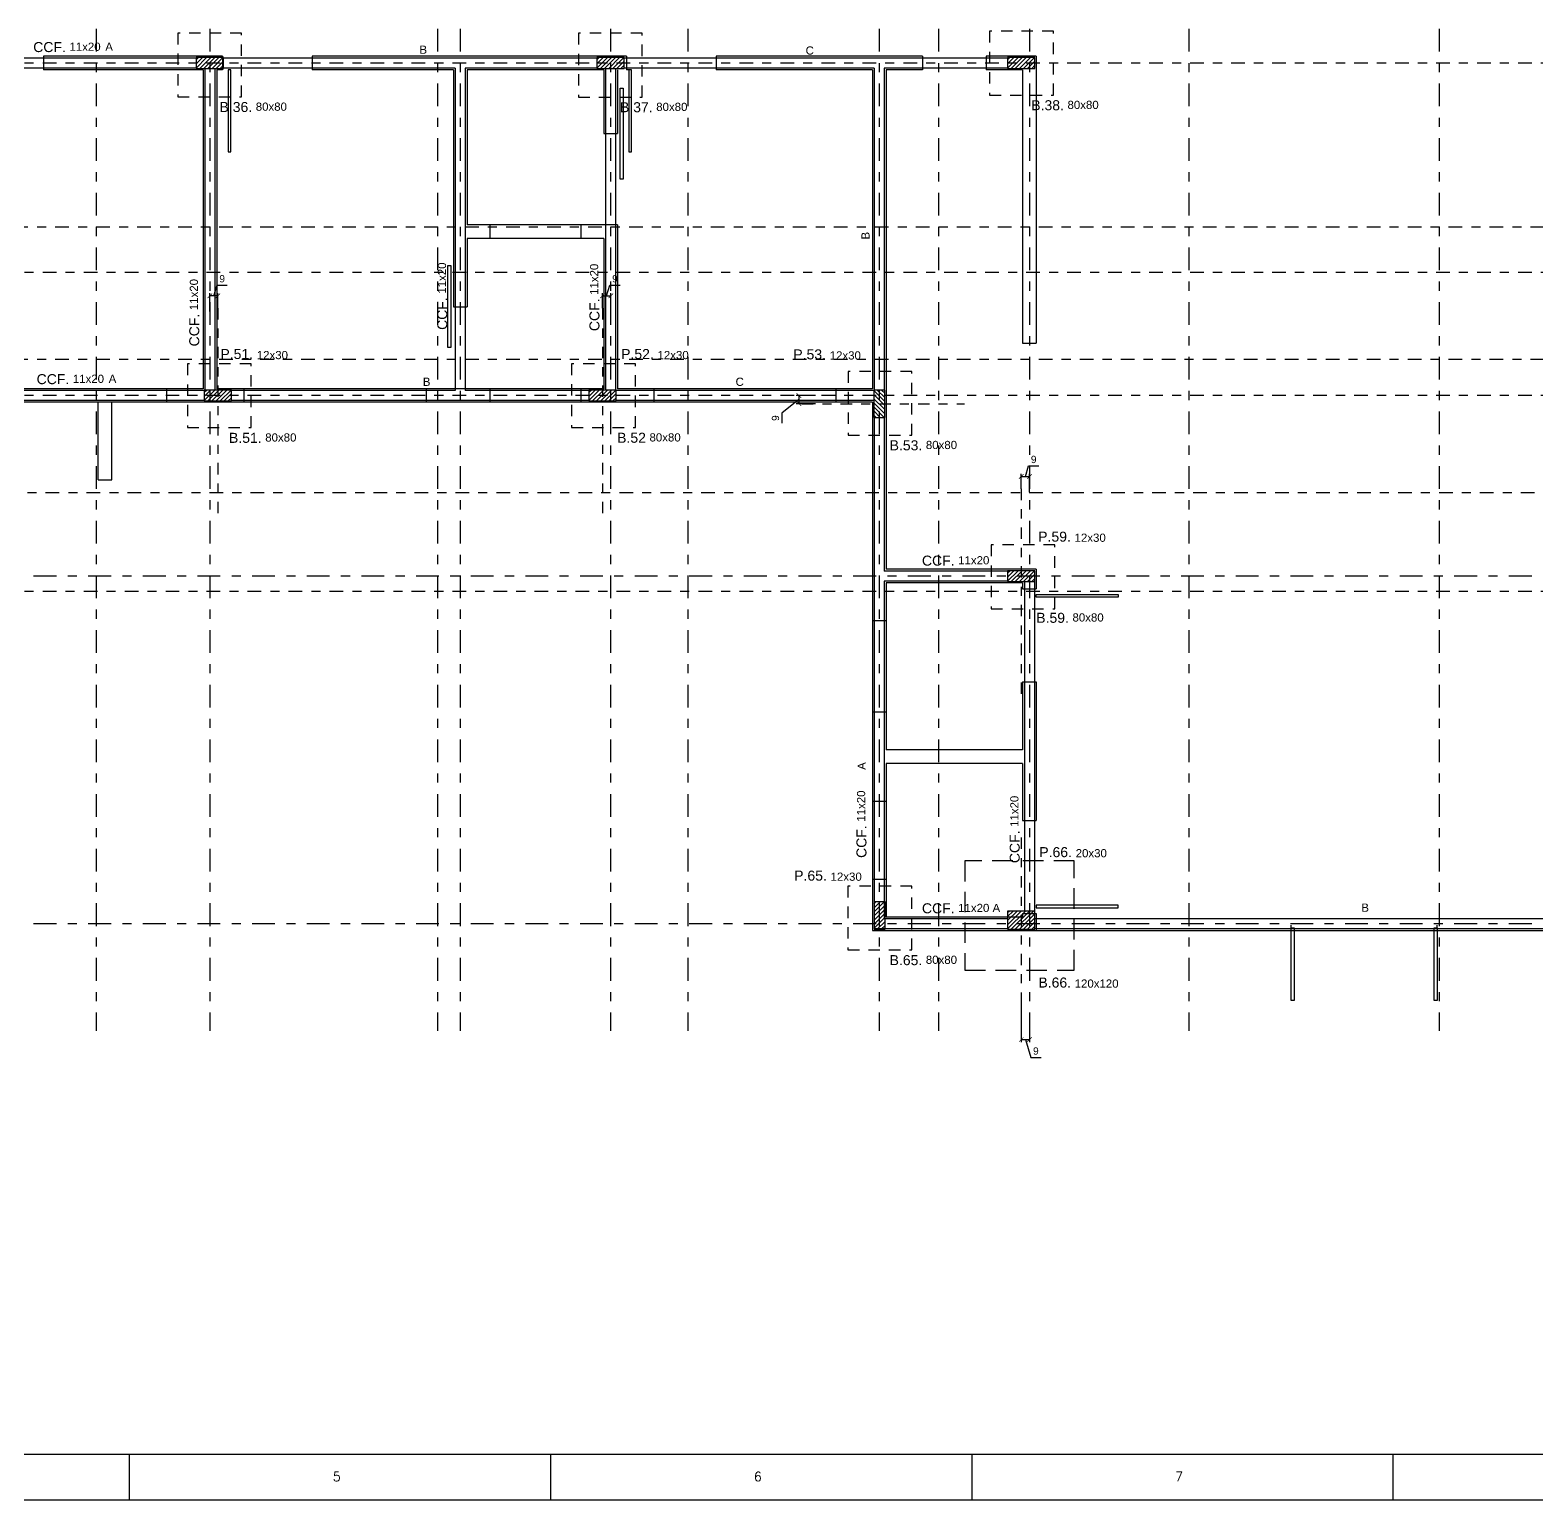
# Model space of a CAD drawing. Header units: millimetres. Extents: x 3659 to 3792, y 1361 to 1391.
# Drawn here: x 3677.96 to 3694.51, y 1360.95 to 1377.08 of the extents above; entities that cross this region are included whole.
import ezdxf
from ezdxf.enums import TextEntityAlignment as Align

# ---------------------------------------------------------------- set-up
doc = ezdxf.new("R2010")
doc.units = ezdxf.units.MM
for name, pattern in [('CENTER', [2, 1.25, -0.25, 0.25, -0.25]), ('DASHDOT', [1, 0.5, -0.25, 0, -0.25]), ('HIDDEN', [0.375, 0.25, -0.125])]:
    doc.linetypes.add(name, pattern=pattern)
for name, color, linetype in [('eixo', 1, 'CENTER'), ('Forma', 2, 'Continuous'), ('Fundação', 2, 'Continuous'), ('Hachura', 1, 'Continuous'), ('MATRIZ', 8, 'Continuous'), ('Moldura', 2, 'Continuous'), ('PILAR', 5, 'Continuous'), ('Textos', 7, 'Continuous')]:
    doc.layers.add(name, color=color, linetype=linetype)
doc.styles.add('maloca 1', font='romans.shx')
doc.styles.add('ROMANS', font='arial.ttf')
doc.dimstyles.new('ESC-50JR', dxfattribs={"dimtxt": 0.1, "dimasz": 0.05, "dimexe": 0.03, "dimexo": 0, "dimgap": 0.03, "dimtad": 1, "dimlfac": 100, "dimdsep": 46, "dimtxsty": 'ROMANS', "dimblk1": 'DOTSMALL', "dimblk2": 'DOTSMALL', "dimsah": 1, "dimcen": 0.09, "dimclrd": 1, "dimclre": 1, "dimclrt": 2, "dimadec": 0, "dimazin": 0, "dimtfac": 1, "dimtdec": 4, "dimtmove": 0, "dimatfit": 3, "dimldrblk": 'DOTSMALL', "dimfxl": 0, "dimtolj": 1, "dimtzin": 0, "dimarcsym": 0})

# ---------------------------------------------------------------- blocks, each defined once
blk = doc.blocks.new('_ArchTick')
at = {"color": 0, "linetype": 'ByBlock', "const_width": 0.15}
blk.add_lwpolyline([(-0.5, -0.5), (0.5, 0.5)], dxfattribs=at)
blk = doc.blocks.new('*D98')
at = {"color": 1, "lineweight": -2, "transparency": 16777216}
for p, q in [((3686.589, 1373.072), (3686.377, 1373.072)), ((3686.407, 1373.072), (3686.407, 1372.982)), ((3686.407, 1373.027), (3686.22, 1372.88)), ((3686.22, 1372.88), (3686.22, 1372.767)), ((3686.589, 1372.982), (3686.377, 1372.982))]:
    blk.add_line(p, q, dxfattribs=at)
at = {"layer": 'DEFPOINTS', "color": 0, "transparency": 16777216}
for p in [(3686.589, 1373.072), (3686.407, 1372.982), (3686.589, 1372.982)]:
    blk.add_point(p, dxfattribs=at)
at = {"color": 1, "lineweight": -2, "transparency": 16777216, "xscale": 0.05, "yscale": 0.05, "zscale": 0.05}
for p, rotation in [((3686.407, 1373.072), 90), ((3686.407, 1372.982), 270)]:
    blk.add_blockref('_ArchTick', p, dxfattribs=dict(at, rotation=rotation))
at = {"color": 2, "transparency": 16777216, "insert": (3686.149, 1372.824), "char_height": 0.08, "attachment_point": 5, "rotation": 90, "style": 'ROMANS'}
blk.add_mtext('\\A1;9', dxfattribs=at)
blk = doc.blocks.new('_DOTSMALL')
at = {"color": 0, "linetype": 'ByBlock', "const_width": 0.5}
blk.add_lwpolyline([(-0.0625, 0, 1), (0.0625, 0, 1)], format="xyb", close=True, dxfattribs=at)
blk = doc.blocks.new('*D99')
at = {"color": 1, "lineweight": -2, "transparency": 16777216}
for p, q in [((3684.25, 1374.032), (3684.25, 1374.197)), ((3684.295, 1374.167), (3684.329, 1374.283)), ((3684.329, 1374.283), (3684.442, 1374.283)), ((3684.34, 1373.994), (3684.34, 1374.197)), ((3684.25, 1374.167), (3684.34, 1374.167))]:
    blk.add_line(p, q, dxfattribs=at)
at = {"layer": 'DEFPOINTS', "color": 0, "transparency": 16777216}
for p in [(3684.25, 1374.032), (3684.34, 1374.167), (3684.34, 1373.994)]:
    blk.add_point(p, dxfattribs=at)
at = {"color": 1, "lineweight": -2, "transparency": 16777216, "xscale": 0.05, "yscale": 0.05, "zscale": 0.05, "rotation": 180}
blk.add_blockref('_ArchTick', (3684.25, 1374.167), dxfattribs=at)
at = {"color": 1, "lineweight": -2, "transparency": 16777216, "xscale": 0.05, "yscale": 0.05, "zscale": 0.05}
blk.add_blockref('_ArchTick', (3684.34, 1374.167), dxfattribs=at)
at = {"color": 2, "transparency": 16777216, "insert": (3684.386, 1374.354), "char_height": 0.08, "attachment_point": 5, "style": 'ROMANS'}
blk.add_mtext('\\A1;9', dxfattribs=at)
blk = doc.blocks.new('*D100')
at = {"color": 1, "lineweight": -2, "transparency": 16777216}
for p, q in [((3679.938, 1373.994), (3679.938, 1374.197)), ((3679.982, 1374.167), (3680.017, 1374.283)), ((3680.017, 1374.283), (3680.129, 1374.283)), ((3680.026, 1374.032), (3680.026, 1374.197)), ((3680.026, 1374.167), (3679.938, 1374.167))]:
    blk.add_line(p, q, dxfattribs=at)
at = {"layer": 'DEFPOINTS', "color": 0, "transparency": 16777216}
for p in [(3679.938, 1374.167), (3680.026, 1374.032), (3679.938, 1373.994)]:
    blk.add_point(p, dxfattribs=at)
at = {"color": 1, "lineweight": -2, "transparency": 16777216, "xscale": 0.05, "yscale": 0.05, "zscale": 0.05, "rotation": 180}
blk.add_blockref('_ArchTick', (3679.938, 1374.167), dxfattribs=at)
at = {"color": 1, "lineweight": -2, "transparency": 16777216, "xscale": 0.05, "yscale": 0.05, "zscale": 0.05}
blk.add_blockref('_ArchTick', (3680.026, 1374.167), dxfattribs=at)
at = {"color": 2, "transparency": 16777216, "insert": (3680.073, 1374.354), "char_height": 0.08, "attachment_point": 5, "style": 'ROMANS'}
blk.add_mtext('\\A1;9', dxfattribs=at)
blk = doc.blocks.new('*D101')
at = {"color": 1, "lineweight": -2, "transparency": 16777216}
for p, q in [((3688.848, 1372.048), (3688.848, 1372.214)), ((3688.893, 1372.184), (3688.927, 1372.3)), ((3688.927, 1372.3), (3689.04, 1372.3)), ((3688.938, 1372.01), (3688.938, 1372.214)), ((3688.848, 1372.184), (3688.938, 1372.184))]:
    blk.add_line(p, q, dxfattribs=at)
at = {"layer": 'DEFPOINTS', "color": 0, "transparency": 16777216}
for p in [(3688.848, 1372.048), (3688.938, 1372.184), (3688.938, 1372.01)]:
    blk.add_point(p, dxfattribs=at)
at = {"color": 1, "lineweight": -2, "transparency": 16777216, "xscale": 0.05, "yscale": 0.05, "zscale": 0.05, "rotation": 180}
blk.add_blockref('_ArchTick', (3688.848, 1372.184), dxfattribs=at)
at = {"color": 1, "lineweight": -2, "transparency": 16777216, "xscale": 0.05, "yscale": 0.05, "zscale": 0.05}
blk.add_blockref('_ArchTick', (3688.938, 1372.184), dxfattribs=at)
at = {"color": 2, "transparency": 16777216, "insert": (3688.984, 1372.37), "char_height": 0.08, "attachment_point": 5, "style": 'ROMANS'}
blk.add_mtext('\\A1;9', dxfattribs=at)
blk = doc.blocks.new('*D105')
at = {"color": 1, "lineweight": -2, "transparency": 16777216}
for p, q in [((3688.848, 1366.5), (3688.848, 1365.972)), ((3688.938, 1366.097), (3688.938, 1365.972)), ((3688.848, 1366.002), (3688.938, 1366.002)), ((3688.893, 1366.002), (3688.952, 1365.804)), ((3688.952, 1365.804), (3689.065, 1365.804))]:
    blk.add_line(p, q, dxfattribs=at)
at = {"layer": 'DEFPOINTS', "color": 0, "transparency": 16777216}
for p in [(3688.848, 1366.5), (3688.938, 1366.097), (3688.938, 1366.002)]:
    blk.add_point(p, dxfattribs=at)
at = {"color": 1, "lineweight": -2, "transparency": 16777216, "xscale": 0.05, "yscale": 0.05, "zscale": 0.05, "rotation": 180}
blk.add_blockref('_ArchTick', (3688.848, 1366.002), dxfattribs=at)
at = {"color": 1, "lineweight": -2, "transparency": 16777216, "xscale": 0.05, "yscale": 0.05, "zscale": 0.05}
blk.add_blockref('_ArchTick', (3688.938, 1366.002), dxfattribs=at)
at = {"color": 2, "transparency": 16777216, "insert": (3689.008, 1365.875), "char_height": 0.08, "attachment_point": 5, "style": 'ROMANS'}
blk.add_mtext('\\A1;9', dxfattribs=at)

msp = doc.modelspace()

# ---------------------------------------------------------------- hatches: boundary and pattern name
at = {"layer": 'Hachura'}
h = msp.add_hatch(dxfattribs=at)
h.set_pattern_fill('LINE', color=1, scale=0.01, angle=405, style=0)
h.set_pattern_definition([(45, (38.498324, -19.512947), (-0.0224506403, 0.0224506403), [])])
h.paths.add_polyline_path([(3680.087822, 1376.782356), (3679.787822, 1376.782356), (3679.787822, 1376.662356), (3680.087822, 1376.662356)])
h = msp.add_hatch(dxfattribs=at)
h.set_pattern_fill('LINE', color=1, scale=0.01, angle=405, style=0)
h.set_pattern_definition([(45, (42.898324, -19.512947), (-0.0224506403, 0.0224506403), [])])
h.paths.add_polyline_path([(3684.487822, 1376.782356), (3684.187822, 1376.782356), (3684.187822, 1376.662356), (3684.487822, 1376.662356)])
h = msp.add_hatch(dxfattribs=at)
h.set_pattern_fill('LINE', color=1, scale=0.01, angle=405, style=0)
h.set_pattern_definition([(45, (47.408324, -19.512947), (-0.0224506403, 0.0224506403), [])])
h.paths.add_polyline_path([(3688.997822, 1376.782356), (3688.697822, 1376.782356), (3688.697822, 1376.662356), (3688.997822, 1376.662356)])
h = msp.add_hatch(dxfattribs=at)
h.set_pattern_fill('LINE', color=1, scale=0.01, angle=405, style=0)
h.set_pattern_definition([(45, (38.586788, -23.162947), (-0.0224506403, 0.0224506403), [])])
h.paths.add_polyline_path([(3680.176286, 1373.132356), (3679.876286, 1373.132356), (3679.876286, 1373.012356), (3680.176286, 1373.012356)])
h = msp.add_hatch(dxfattribs=at)
h.set_pattern_fill('LINE', color=1, scale=0.01, angle=405, style=0)
h.set_pattern_definition([(45, (42.810355, -23.162947), (-0.0224506403, 0.0224506403), [])])
h.paths.add_polyline_path([(3684.399853, 1373.132356), (3684.099853, 1373.132356), (3684.099853, 1373.012356), (3684.399853, 1373.012356)])
h = msp.add_hatch(dxfattribs=at)
h.set_pattern_fill('LINE', color=1, scale=0.01, angle=495, style=0)
h.set_pattern_definition([(135, (5083.523125, -2268.457142), (-0.0224506403, -0.0224506403), [])])
h.paths.add_polyline_path([(3687.227822, 1373.132356), (3687.227822, 1372.832356), (3687.347822, 1372.832356), (3687.347822, 1373.132356)])
h = msp.add_hatch(dxfattribs=at)
h.set_pattern_fill('LINE', color=1, scale=0.01, angle=405, style=0)
h.set_pattern_definition([(45, (47.408324, -25.146247), (-0.0224506403, 0.0224506403), [])])
h.paths.add_polyline_path([(3688.997822, 1371.149056), (3688.697822, 1371.149056), (3688.697822, 1371.029056), (3688.997822, 1371.029056)])
h = msp.add_hatch(dxfattribs=at)
h.set_pattern_fill('LINE', color=1, scale=0.01, angle=405, style=0)
h.set_pattern_definition([(45, (94.560856, -28.248542), (-0.0224506403, 0.0224506403), [])])
h.paths.add_polyline_path([(3687.232822, 1367.512356), (3687.232822, 1367.212356), (3687.352822, 1367.212356), (3687.352822, 1367.512356)])
h = msp.add_hatch(dxfattribs=at)
h.set_pattern_fill('LINE', color=1, scale=0.01, angle=405, style=0)
h.set_pattern_definition([(45, (47.408324, -28.962947), (-0.0224506403, 0.0224506403), [])])
h.paths.add_polyline_path([(3688.997822, 1367.412356), (3688.697822, 1367.412356), (3688.697822, 1367.212356), (3688.997822, 1367.212356)])

# ---------------------------------------------------------------- linework, layer by layer
at = {"layer": 'eixo', "linetype": 'DASHDOT', "ltscale": 0.5}
for p, q in [((3678.687822, 1386.097356), (3678.687822, 1366.097356)), ((3679.937822, 1386.097356), (3679.937822, 1366.097356)), ((3682.437822, 1386.097356), (3682.437822, 1366.097356)), ((3682.687822, 1386.097356), (3682.687822, 1366.097356)), ((3684.337822, 1386.097356), (3684.337822, 1366.097356)), ((3685.187822, 1386.097356), (3685.187822, 1366.097356)), ((3687.287822, 1386.097356), (3687.287822, 1366.097356)), ((3687.937822, 1386.097356), (3687.937822, 1366.097356)), ((3688.937822, 1386.097356), (3688.937822, 1366.097356)), ((3690.687822, 1386.097356), (3690.687822, 1366.097356)), ((3693.437822, 1386.097356), (3693.437822, 1366.097356)), ((3723.252822, 1371.089056), (3662.040652, 1371.089056)), ((3723.252822, 1367.272356), (3661.937893, 1367.272356))]:
    msp.add_line(p, q, dxfattribs=at)
at = {"layer": 'eixo', "linetype": 'DASHDOT', "ltscale": 0.3}
for p, q in [((3723.252822, 1376.722356), (3662.040652, 1376.722356)), ((3662.040652, 1374.922356), (3723.252822, 1374.922356)), ((3723.252822, 1374.422356), (3662.040652, 1374.422356)), ((3662.040652, 1373.472356), (3723.252822, 1373.472356)), ((3723.252822, 1373.072356), (3662.040652, 1373.072356)), ((3697.634614, 1372.002356), (3662.040652, 1372.002356)), ((3723.252822, 1370.922356), (3662.040652, 1370.922356))]:
    msp.add_line(p, q, dxfattribs=at)
at = {"layer": 'eixo', "linetype": 'DASHDOT', "ltscale": 0.25}
for p, q in [((3680.026286, 1374.031687), (3680.026286, 1371.756269)), ((3684.249853, 1374.031687), (3684.249853, 1371.756269)), ((3686.439192, 1372.982356), (3688.222748, 1372.982356)), ((3688.847822, 1372.048387), (3688.847822, 1369.772969)), ((3688.847822, 1368.219506), (3688.847822, 1366.500188))]:
    msp.add_line(p, q, dxfattribs=at)
at = {"layer": 'Forma', "linetype": 'Continuous', "ltscale": 0.5}
for p, q in [((3679.787822, 1376.777356), (3677.047822, 1376.777356)), ((3684.187822, 1376.777356), (3680.087822, 1376.777356)), ((3688.697822, 1376.777356), (3684.487822, 1376.777356)), ((3679.787822, 1376.667356), (3677.047822, 1376.667356)), ((3679.882822, 1376.662356), (3679.882822, 1373.132356)), ((3679.992822, 1376.662356), (3679.992822, 1373.132356)), ((3682.632822, 1376.667356), (3680.087822, 1376.667356)), ((3682.632822, 1376.667356), (3682.632822, 1373.127356)), ((3682.742822, 1376.667356), (3682.742822, 1373.127356)), ((3684.187822, 1376.667356), (3682.742822, 1376.667356)), ((3684.282822, 1376.662356), (3684.282822, 1373.132356)), ((3684.392822, 1376.662356), (3684.392822, 1373.127356)), ((3687.232822, 1376.667356), (3684.487822, 1376.667356)), ((3687.232822, 1376.667356), (3687.232822, 1373.132356)), ((3687.342822, 1376.667356), (3687.342822, 1373.132356)), ((3688.697822, 1376.667356), (3687.342822, 1376.667356)), ((3679.876286, 1373.127356), (3677.047822, 1373.127356)), ((3682.632822, 1373.127356), (3680.176286, 1373.127356)), ((3684.099853, 1373.127356), (3682.742822, 1373.127356)), ((3687.227822, 1373.127356), (3684.392822, 1373.127356)), ((3679.876286, 1373.017356), (3677.047822, 1373.017356)), ((3684.099853, 1373.017356), (3680.176286, 1373.017356)), ((3687.227822, 1373.017356), (3684.399853, 1373.017356)), ((3687.232822, 1372.832356), (3687.232822, 1367.217356)), ((3687.342822, 1372.832356), (3687.342822, 1371.144056)), ((3688.697822, 1371.144056), (3687.342822, 1371.144056)), ((3688.697822, 1371.034056), (3687.342822, 1371.034056)), ((3687.342822, 1371.034056), (3687.342822, 1367.327356)), ((3688.882822, 1371.029056), (3688.882822, 1367.412356)), ((3688.992822, 1371.029056), (3688.992822, 1367.412356)), ((3688.697822, 1367.327356), (3687.342822, 1367.327356)), ((3696.149698, 1367.327356), (3688.997822, 1367.327356)), ((3688.697822, 1367.217356), (3687.232822, 1367.217356)), ((3696.149698, 1367.217356), (3688.997822, 1367.217356))]:
    msp.add_line(p, q, dxfattribs=at)
at = {"layer": 'Fundação', "color": 2, "linetype": 'HIDDEN', "ltscale": 0.5}
for points in [[(3679.587001, 1376.351469), (3680.287001, 1376.351469), (3680.287001, 1377.051469), (3679.587001, 1377.051469)], [(3683.984453, 1376.349234), (3684.684453, 1376.349234), (3684.684453, 1377.049234), (3683.984453, 1377.049234)], [(3688.500547, 1376.371023), (3689.200547, 1376.371023), (3689.200547, 1377.071023), (3688.500547, 1377.071023)], [(3679.691188, 1372.719677), (3680.391188, 1372.719677), (3680.391188, 1373.419677), (3679.691188, 1373.419677)], [(3683.910632, 1372.7206), (3684.610632, 1372.7206), (3684.610632, 1373.4206), (3683.910632, 1373.4206)], [(3686.945321, 1372.637434), (3687.645321, 1372.637434), (3687.645321, 1373.337434), (3686.945321, 1373.337434)], [(3688.517495, 1370.732045), (3689.217495, 1370.732045), (3689.217495, 1371.432045), (3688.517495, 1371.432045)], [(3686.944991, 1366.985669), (3687.644991, 1366.985669), (3687.644991, 1367.685669), (3686.944991, 1367.685669)]]:
    msp.add_lwpolyline(points, close=True, dxfattribs=at)
at = {"layer": 'Fundação', "color": 2, "linetype": 'HIDDEN', "ltscale": 0.9}
msp.add_lwpolyline([(3688.228756, 1366.762356), (3689.428756, 1366.762356), (3689.428756, 1367.962356), (3688.228756, 1367.962356)], close=True, dxfattribs=at)
at = {"layer": 'MATRIZ', "linetype": 'Continuous'}
for p, q in [((3680.077822, 1376.797356), (3678.112822, 1376.797356)), ((3679.862822, 1376.647356), (3678.112822, 1376.647356)), ((3679.862822, 1376.647356), (3679.862822, 1373.147356)), ((3680.012822, 1376.647356), (3680.012822, 1373.147356)), ((3680.077822, 1376.647356), (3680.012822, 1376.647356)), ((3682.612822, 1376.647356), (3681.062822, 1376.647356)), ((3682.612822, 1376.647356), (3682.612822, 1374.047356)), ((3682.762822, 1376.647356), (3682.762822, 1374.947356)), ((3682.762822, 1374.797356), (3682.762822, 1374.047356)), ((3682.612822, 1374.047356), (3682.762822, 1374.047356)), ((3679.862822, 1373.147356), (3677.062822, 1373.147356)), ((3678.712822, 1372.147356), (3678.712822, 1372.997356)), ((3678.862822, 1372.147356), (3678.862822, 1372.997356)), ((3678.712822, 1372.147356), (3678.862822, 1372.147356))]:
    msp.add_line(p, q, dxfattribs=at)
at = {"layer": 'MATRIZ'}
for p, q in [((3678.112822, 1376.797356), (3678.112822, 1376.647356)), ((3680.077822, 1376.797356), (3680.077822, 1376.647356)), ((3684.512822, 1376.797356), (3681.062822, 1376.797356)), ((3681.062822, 1376.797356), (3681.062822, 1376.647356)), ((3684.512822, 1376.797356), (3684.512822, 1376.647356)), ((3687.762822, 1376.797356), (3685.497822, 1376.797356)), ((3685.497822, 1376.797356), (3685.497822, 1376.647356)), ((3687.762822, 1376.797356), (3687.762822, 1376.647356)), ((3688.462822, 1376.797356), (3688.462822, 1376.647356)), ((3689.012822, 1376.797356), (3688.462822, 1376.797356)), ((3689.012822, 1376.797356), (3689.012822, 1373.647356)), ((3680.137822, 1376.647356), (3680.137822, 1375.747356)), ((3680.167822, 1376.647356), (3680.137822, 1376.647356)), ((3680.167822, 1375.747356), (3680.167822, 1376.647356)), ((3684.262822, 1376.647356), (3682.762822, 1376.647356)), ((3684.262822, 1376.647356), (3684.262822, 1375.947356)), ((3684.412822, 1376.647356), (3684.412822, 1375.947356)), ((3684.567822, 1376.647356), (3684.512822, 1376.647356)), ((3684.537822, 1376.647356), (3684.537822, 1375.747356)), ((3684.567822, 1376.647356), (3684.537822, 1376.647356)), ((3684.567822, 1375.747356), (3684.567822, 1376.647356)), ((3687.212822, 1376.647356), (3685.497822, 1376.647356)), ((3687.212822, 1376.647356), (3687.212822, 1373.147356)), ((3687.362822, 1376.647356), (3687.362822, 1371.164056)), ((3687.762822, 1376.647356), (3687.362822, 1376.647356)), ((3688.862822, 1376.647356), (3688.462822, 1376.647356)), ((3688.862822, 1376.647356), (3688.862822, 1373.647356)), ((3684.442822, 1376.447356), (3684.476156, 1376.447356)), ((3684.442822, 1375.447356), (3684.442822, 1376.447356)), ((3684.476156, 1376.447356), (3684.476156, 1375.447356)), ((3684.262822, 1375.947356), (3684.412822, 1375.947356)), ((3680.137822, 1375.747356), (3680.167822, 1375.747356)), ((3684.537822, 1375.747356), (3684.567822, 1375.747356)), ((3684.476156, 1375.447356), (3684.442822, 1375.447356)), ((3684.412822, 1374.947356), (3682.762822, 1374.947356)), ((3683.012822, 1374.947356), (3683.012822, 1374.797356)), ((3684.012822, 1374.947356), (3684.012822, 1374.797356)), ((3684.412822, 1374.947356), (3684.412822, 1373.147356)), ((3684.262822, 1374.797356), (3682.762822, 1374.797356)), ((3684.262822, 1374.797356), (3684.262822, 1373.147356)), ((3682.552822, 1374.497875), (3682.582822, 1374.497875)), ((3682.552822, 1373.597875), (3682.552822, 1374.497875)), ((3682.582822, 1374.497875), (3682.582822, 1373.597875)), ((3682.582822, 1373.597875), (3682.552822, 1373.597875)), ((3688.862822, 1373.647356), (3689.012822, 1373.647356)), ((3679.462822, 1373.147356), (3679.462822, 1372.997356)), ((3684.262822, 1373.147356), (3680.012822, 1373.147356)), ((3680.312822, 1373.147356), (3680.312822, 1372.997356)), ((3682.312822, 1373.147356), (3682.312822, 1372.997356)), ((3683.012822, 1373.147356), (3683.012822, 1372.997356)), ((3684.012822, 1373.147356), (3684.012822, 1372.997356)), ((3687.212822, 1373.147356), (3684.412822, 1373.147356)), ((3684.812822, 1373.147356), (3684.812822, 1372.997356)), ((3686.812822, 1373.147356), (3686.812822, 1372.997356)), ((3687.212822, 1372.997356), (3677.062822, 1372.997356)), ((3687.212822, 1372.997356), (3687.212822, 1367.197356)), ((3689.012822, 1371.164056), (3687.362822, 1371.164056)), ((3689.012822, 1371.164056), (3689.012822, 1370.949056)), ((3687.362822, 1371.014056), (3687.362822, 1369.180756)), ((3688.862822, 1371.014056), (3687.362822, 1371.014056)), ((3688.862822, 1371.014056), (3688.862822, 1370.949056)), ((3688.862822, 1370.949056), (3689.012822, 1370.949056)), ((3689.012822, 1370.889056), (3689.912822, 1370.889056)), ((3689.012822, 1370.859056), (3689.012822, 1370.889056)), ((3689.912822, 1370.889056), (3689.912822, 1370.859056)), ((3689.912822, 1370.859056), (3689.012822, 1370.859056)), ((3687.362822, 1370.599056), (3687.212822, 1370.599056)), ((3688.862822, 1369.929056), (3688.862822, 1369.180756)), ((3688.862822, 1369.929056), (3689.012822, 1369.929056)), ((3689.012822, 1369.929056), (3689.012822, 1368.407356)), ((3687.362822, 1369.595756), (3687.212822, 1369.595756)), ((3688.862822, 1369.180756), (3687.362822, 1369.180756)), ((3687.362822, 1369.030756), (3687.362822, 1367.347356)), ((3688.862822, 1369.030756), (3687.362822, 1369.030756)), ((3688.862822, 1369.030756), (3688.862822, 1368.407356)), ((3687.362822, 1368.615756), (3687.212822, 1368.615756)), ((3688.862822, 1368.407356), (3689.012822, 1368.407356)), ((3687.212822, 1367.762356), (3687.362822, 1367.762356)), ((3689.912822, 1367.477356), (3689.012822, 1367.477356)), ((3689.012822, 1367.477356), (3689.012822, 1367.447356)), ((3689.012822, 1367.447356), (3689.912822, 1367.447356)), ((3689.912822, 1367.447356), (3689.912822, 1367.477356)), ((3687.362822, 1367.347356), (3688.862822, 1367.347356)), ((3688.862822, 1367.387356), (3688.862822, 1367.347356)), ((3688.862822, 1367.387356), (3689.012822, 1367.387356)), ((3689.012822, 1367.387356), (3689.012822, 1367.197356)), ((3691.812822, 1367.22898), (3691.812822, 1367.25898)), ((3693.412822, 1367.22898), (3693.412822, 1367.25898)), ((3687.212822, 1367.197356), (3689.012822, 1367.197356)), ((3689.012822, 1367.197356), (3696.212822, 1367.197356)), ((3691.812822, 1367.22898), (3691.842822, 1367.22898)), ((3691.812822, 1366.42898), (3691.812822, 1367.22898)), ((3691.842822, 1367.22898), (3691.842822, 1366.42898)), ((3693.382822, 1367.22898), (3693.412822, 1367.22898)), ((3693.382822, 1366.42898), (3693.382822, 1367.22898)), ((3693.412822, 1367.22898), (3693.412822, 1366.42898)), ((3691.842822, 1366.42898), (3691.812822, 1366.42898)), ((3693.412822, 1366.42898), (3693.382822, 1366.42898))]:
    msp.add_line(p, q, dxfattribs=at)
at = {"layer": 'Moldura', "color": 1}
for p, q in [((3679.053078, 1361.448453), (3679.053078, 1360.948453)), ((3683.678078, 1361.448453), (3683.678078, 1360.948453)), ((3688.303078, 1361.448453), (3688.303078, 1360.948453)), ((3692.928078, 1361.448453), (3692.928078, 1360.948453))]:
    msp.add_line(p, q, dxfattribs=at)
msp.add_lwpolyline([(3658.932761, 1360.948453), (3733.307761, 1360.948453), (3733.307761, 1390.648453), (3658.932761, 1390.648453)], close=True, dxfattribs=at)
at = {"layer": 'Moldura', "color": 6}
msp.add_lwpolyline([(3660.182761, 1361.448453), (3732.807761, 1361.448453), (3732.807761, 1390.148453), (3660.182761, 1390.148453)], close=True, dxfattribs=at)
at = {"layer": 'PILAR'}
for points in [[(3679.787822, 1376.662356), (3680.087822, 1376.662356), (3680.087822, 1376.782356), (3679.787822, 1376.782356)], [(3684.187822, 1376.662356), (3684.487822, 1376.662356), (3684.487822, 1376.782356), (3684.187822, 1376.782356)], [(3688.697822, 1376.662356), (3688.997822, 1376.662356), (3688.997822, 1376.782356), (3688.697822, 1376.782356)], [(3679.876286, 1373.012356), (3680.176286, 1373.012356), (3680.176286, 1373.132356), (3679.876286, 1373.132356)], [(3684.099853, 1373.012356), (3684.399853, 1373.012356), (3684.399853, 1373.132356), (3684.099853, 1373.132356)], [(3687.347822, 1372.832356), (3687.347822, 1373.132356), (3687.227822, 1373.132356), (3687.227822, 1372.832356)], [(3688.697822, 1371.029056), (3688.997822, 1371.029056), (3688.997822, 1371.149056), (3688.697822, 1371.149056)], [(3687.352822, 1367.212356), (3687.352822, 1367.512356), (3687.232822, 1367.512356), (3687.232822, 1367.212356)], [(3688.697822, 1367.212356), (3688.997822, 1367.212356), (3688.997822, 1367.412356), (3688.697822, 1367.412356)]]:
    msp.add_lwpolyline(points, close=True, dxfattribs=at)

# ---------------------------------------------------------------- texts
at = {"layer": 'Moldura', "color": 1, "style": 'maloca 1'}
for s, p in [('5', (3681.288057, 1361.154388)), ('6', (3685.913057, 1361.154388)), ('7', (3690.538057, 1361.154388))]:
    msp.add_text(s, height=0.1, dxfattribs=at).set_placement(p)
at = {"layer": 'Textos', "color": 3, "style": 'ROMANS'}
for s, p in [('CCF.', (3678.357033, 1376.842427)), ('B.36.', (3680.402696, 1376.184413)), ('B.37.', (3684.800148, 1376.182178)), ('B.38.', (3689.316242, 1376.203967)), ('P.51.', (3680.412833, 1373.472701)), ('P.52.', (3684.812833, 1373.472701)), ('P.53.', (3686.703613, 1373.468617)), ('CCF.', (3678.394268, 1373.196796)), ('B.51.', (3680.506883, 1372.552622)), ('B.52', (3684.726327, 1372.553545)), ('B.53.', (3687.761016, 1372.470378)), ('P.59.', (3689.392303, 1371.46755)), ('CCF.', (3688.115547, 1371.204449)), ('B.59.', (3689.370815, 1370.576733)), ('P.66.', (3689.404432, 1368.004226)), ('P.65.', (3686.713112, 1367.746357)), ('CCF.', (3688.115547, 1367.387749)), ('B.65.', (3687.760686, 1366.818614)), ('B.66.', (3689.394555, 1366.572506))]:
    msp.add_text(s, height=0.11, dxfattribs=at).set_placement(p, align=Align.RIGHT)
at = {"layer": 'Textos', "color": 2, "style": 'ROMANS'}
for s, p in [('11x20', (3678.39621, 1376.856354)), ('A', (3678.789964, 1376.856354)), ('B', (3682.239256, 1376.823684)), ('C', (3686.479825, 1376.814837)), ('80x80', (3680.441873, 1376.19834)), ('80x80', (3684.839325, 1376.196105)), ('80x80', (3689.355419, 1376.217894)), ('12x30', (3680.453365, 1373.471188)), ('12x30', (3684.853365, 1373.471188)), ('12x30', (3686.744145, 1373.467104)), ('11x20', (3678.433445, 1373.210722)), ('A', (3678.8272, 1373.210722)), ('B', (3682.276492, 1373.178053)), ('C', (3685.710474, 1373.178053)), ('80x80', (3680.54606, 1372.566548)), ('80x80', (3684.765504, 1372.567471)), ('80x80', (3687.800193, 1372.484305)), ('12x30', (3689.432834, 1371.466037)), ('11x20', (3688.154724, 1371.218376)), ('80x80', (3689.409992, 1370.590659)), ('20x30', (3689.444964, 1368.002713)), ('12x30', (3686.753644, 1367.744844)), ('11x20 A', (3688.154724, 1367.401676)), ('B', (3692.581501, 1367.404995)), ('80x80', (3687.799863, 1366.83254)), ('120x120', (3689.433732, 1366.571459))]:
    msp.add_text(s, height=0.09, dxfattribs=at).set_placement(p)
for s, p in [('B', (3687.182039, 1374.785214)), ('11x20', (3682.531104, 1374.190176)), ('11x20', (3684.202177, 1374.176724)), ('11x20', (3679.807708, 1374.009077)), ('A', (3687.139933, 1368.962471)), ('11x20', (3687.134008, 1368.393313)), ('11x20', (3688.816708, 1368.336232))]:
    msp.add_text(s, height=0.09, rotation=90, dxfattribs=at).set_placement(p)
at = {"layer": 'Textos', "color": 3, "style": 'ROMANS'}
for p in [(3682.545031, 1374.150999), (3684.216104, 1374.137547), (3679.821634, 1373.9699), (3687.147935, 1368.354136), (3688.830635, 1368.297055)]:
    msp.add_text('CCF.', height=0.11, rotation=90, dxfattribs=at).set_placement(p, align=Align.RIGHT)

# ---------------------------------------------------------------- dimensions: what is measured, and where the dimension line sits
dim = msp.add_linear_dim(base=(3679.937822, 1374.167012), p1=(3680.026286, 1374.031687), p2=(3679.937822, 1373.99366), text='9', dimstyle='ESC-50JR', override={"dimtxt": 0.08, "dimdec": 1, "dimblk1": 'ArchTick', "dimblk2": 'ArchTick', "dimtmove": 1, "dimfxl": 0.18})
dim.commit()
dim.dimension.update_dxf_attribs({"geometry": '*D100', "text_midpoint": (3680.046808, 1374.353704)})
for base, p1, p2, picture, middle in [((3684.339543, 1374.167012), (3684.249853, 1374.031687), (3684.339543, 1373.99366), '*D99', (3684.359452, 1374.353704)), ((3688.937512, 1372.183712), (3688.847822, 1372.048387), (3688.937512, 1372.01036), '*D101', (3688.957421, 1372.370404)), ((3688.937822, 1366.001713), (3688.847822, 1366.500188), (3688.937822, 1366.097356), '*D105', (3688.982084, 1365.875021))]:
    dim = msp.add_linear_dim(base=base, p1=p1, p2=p2, dimstyle='ESC-50JR', override={"dimtxt": 0.08, "dimdec": 1, "dimblk1": 'ArchTick', "dimblk2": 'ArchTick', "dimtmove": 1, "dimfxl": 0.18})
    dim.commit()
    dim.dimension.update_dxf_attribs({"geometry": picture, "text_midpoint": middle})
dim = msp.add_linear_dim(base=(3686.406736, 1372.982356), p1=(3686.588807, 1373.072356), p2=(3686.588807, 1372.982356), angle=90, dimstyle='ESC-50JR', override={"dimtxt": 0.08, "dimdec": 1, "dimblk1": 'ArchTick', "dimblk2": 'ArchTick', "dimtmove": 1, "dimfxl": 0.18})
dim.commit()
dim.dimension.update_dxf_attribs({"geometry": '*D98', "text_midpoint": (3686.220044, 1372.850079), "dimtype": 160})

doc.saveas('drawing.dxf')
